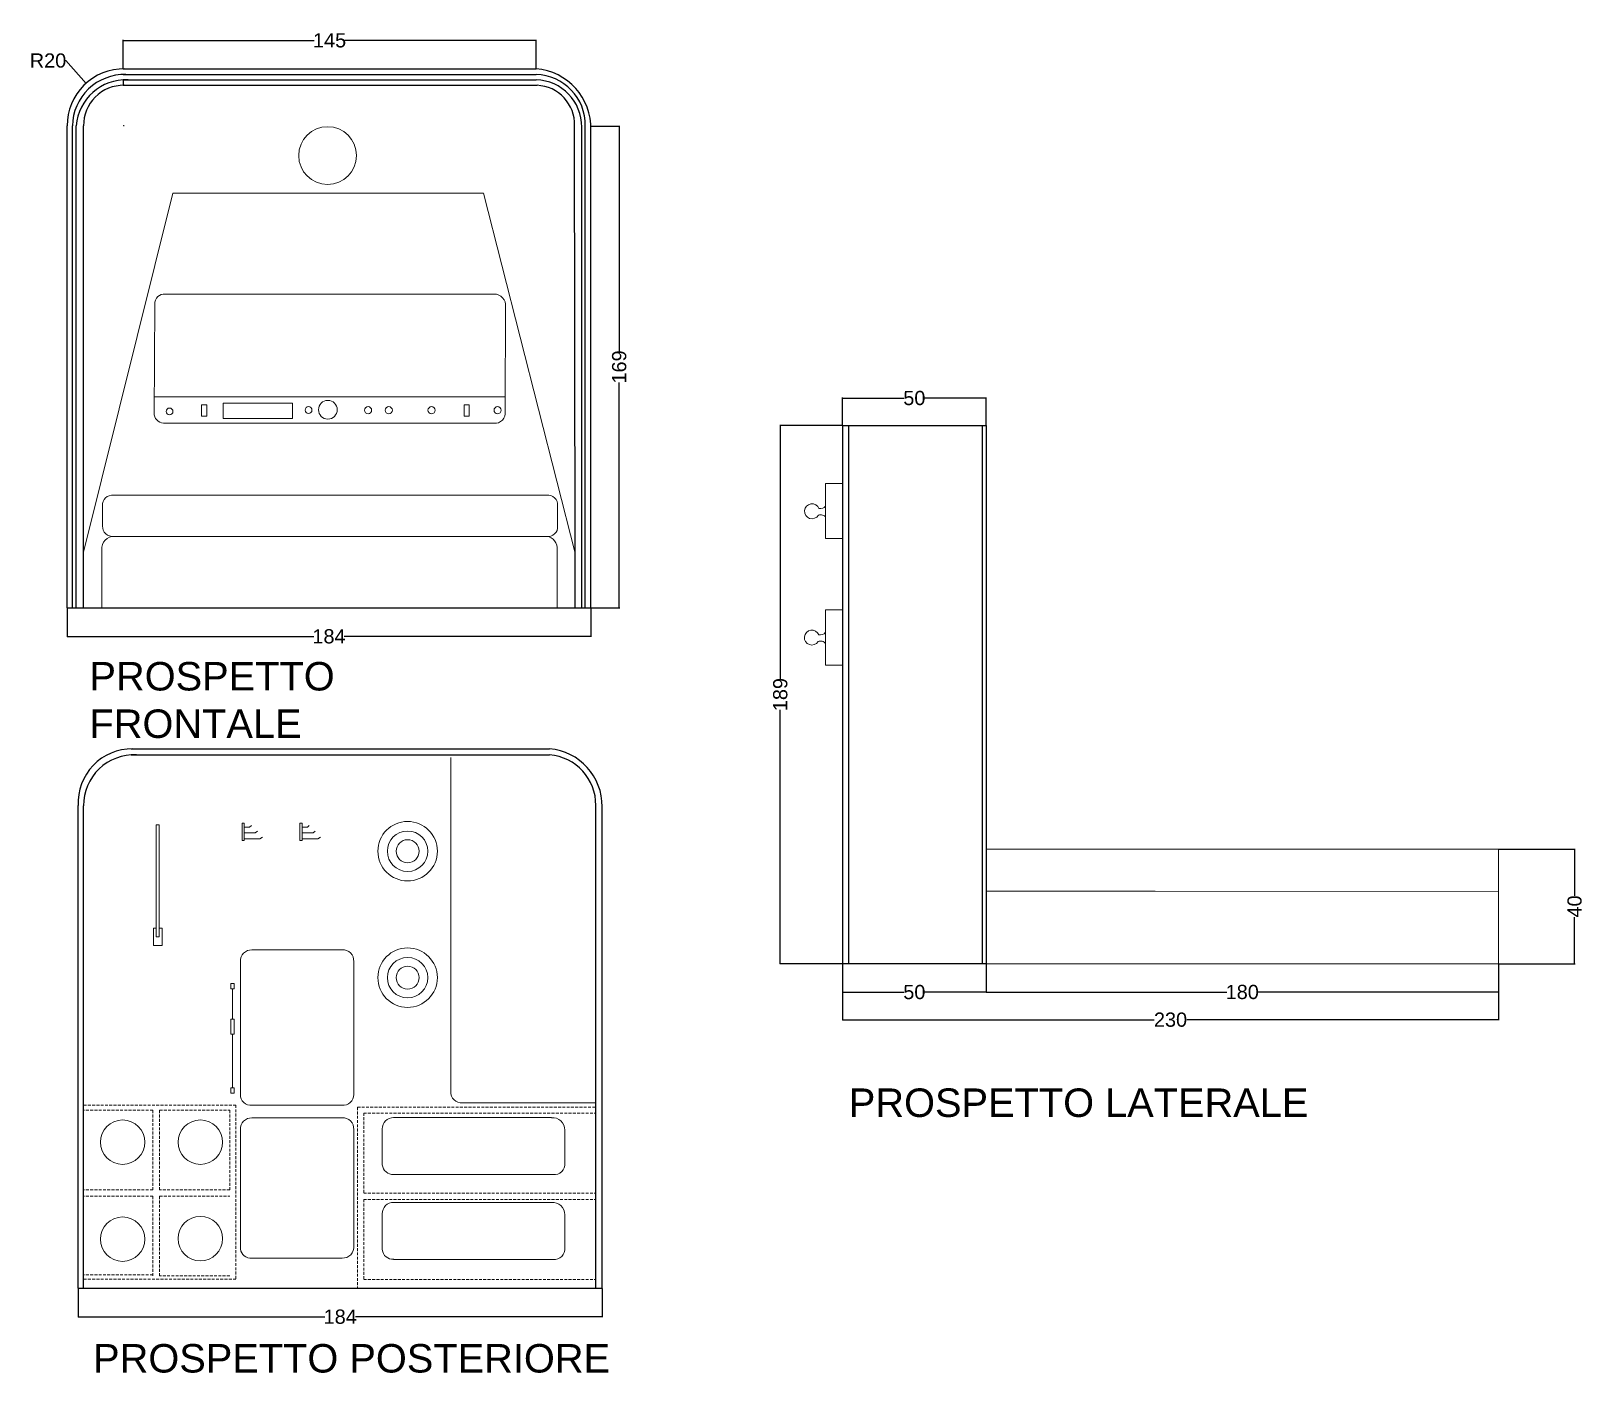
# Model space of a CAD drawing. Header units: inches. Extents: x 367 to 912, y -23 to 448.
import ezdxf

# ---------------------------------------------------------------- set-up
doc = ezdxf.new("R2010")
doc.units = ezdxf.units.IN
doc.header["$MEASUREMENT"] = 0
doc.linetypes.add('DASHEDX2', pattern=[1.5, 1, -0.5])
for name, color, linetype, lineweight in [('buchi', 211, 'Continuous', 20), ('letto', 1, 'Continuous', 20), ('luci', 2, 'Continuous', 9), ('radio', 47, 'Continuous', 9), ('struttura', 6, 'Continuous', 25), ('STRUTTURA BUCHI', 117, 'DASHEDX2', 5), ('tavolino', 161, 'Continuous', 20), ('testata interna', 5, 'Continuous', 18), ('TESTO', 205, 'Continuous', 18), ('teststa esterna', 121, 'Continuous', 5)]:
    doc.layers.add(name, color=color, linetype=linetype, lineweight=lineweight)
doc.layers.add('quote giuste', color=172, linetype='Continuous')
doc.layers.get('0').off()
doc.styles.get("Standard").update_dxf_attribs({"font": 'Arial.ttf'})
doc.dimstyles.get("Standard").update_dxf_attribs({"dimtxt": 5, "dimasz": 0.18, "dimexe": 0.18, "dimexo": 0.0625, "dimgap": 0.09, "dimtad": 0, "dimtoh": 1, "dimdec": 0, "dimzin": 0, "dimdsep": 46, "dimtxsty": 'Standard', "dimblk": 'ARCHTICK', "dimblk1": 'ARCHTICK', "dimblk2": 'ARCHTICK', "dimcen": 0.09, "dimclrd": 7, "dimadec": 0, "dimazin": 0, "dimtfac": 1, "dimtdec": 0, "dimtofl": 0, "dimtmove": 0, "dimatfit": 3, "dimfxl": 1, "dimtolj": 1, "dimtzin": 0, "dimarcsym": 0})

# ---------------------------------------------------------------- blocks, each defined once
blk = doc.blocks.new('_ArchTick')
at = {"color": 0, "linetype": 'ByBlock', "const_width": 0.15}
blk.add_lwpolyline([(-0.5, -0.5), (0.5, 0.5)], dxfattribs=at)
blk = doc.blocks.new('*D4')
at = {"layer": 'Defpoints', "color": 0, "transparency": 16777216}
for p in [(629.98, 309.56), (651.86, 309.56), (651.86, 120.5)]:
    blk.add_point(p, dxfattribs=at)
at = {"layer": 'quote giuste', "color": 0, "lineweight": -2, "transparency": 16777216}
for p, q in [((651.79, 309.56), (629.8, 309.56)), ((651.79, 120.5), (629.8, 120.5))]:
    blk.add_line(p, q, dxfattribs=at)
at = {"layer": 'quote giuste', "color": 7, "lineweight": -2, "transparency": 16777216}
for p, q in [((629.98, 309.56), (629.98, 220.44)), ((629.98, 120.5), (629.98, 209.62))]:
    blk.add_line(p, q, dxfattribs=at)
at = {"layer": 'quote giuste', "color": 7, "lineweight": -2, "transparency": 16777216, "xscale": 0.18, "yscale": 0.18, "zscale": 0.18}
for p, rotation in [((629.98, 309.56), 90), ((629.98, 120.5), 270)]:
    blk.add_blockref('_ArchTick', p, dxfattribs=dict(at, rotation=rotation))
at = {"layer": 'quote giuste', "color": 0, "transparency": 16777216, "insert": (629.98, 215.03), "char_height": 5, "attachment_point": 5, "rotation": 90}
blk.add_mtext('\\A1;189', dxfattribs=at)
blk = doc.blocks.new('*D5')
at = {"layer": 'Defpoints', "color": 0, "transparency": 16777216}
for p in [(651.86, 120.5), (702.26, 120.5), (702.26, 110.5)]:
    blk.add_point(p, dxfattribs=at)
at = {"layer": 'quote giuste', "color": 0, "lineweight": -2, "transparency": 16777216}
for p, q in [((651.86, 120.44), (651.86, 110.32)), ((702.26, 120.44), (702.26, 110.32))]:
    blk.add_line(p, q, dxfattribs=at)
at = {"layer": 'quote giuste', "color": 7, "lineweight": -2, "transparency": 16777216}
for p, q in [((651.86, 110.5), (673.39, 110.5)), ((702.26, 110.5), (680.73, 110.5))]:
    blk.add_line(p, q, dxfattribs=at)
at = {"layer": 'quote giuste', "color": 7, "lineweight": -2, "transparency": 16777216, "xscale": 0.18, "yscale": 0.18, "zscale": 0.18, "rotation": 180}
blk.add_blockref('_ArchTick', (651.86, 110.5), dxfattribs=at)
at = {"layer": 'quote giuste', "color": 7, "lineweight": -2, "transparency": 16777216, "xscale": 0.18, "yscale": 0.18, "zscale": 0.18}
blk.add_blockref('_ArchTick', (702.26, 110.5), dxfattribs=at)
at = {"layer": 'quote giuste', "color": 0, "transparency": 16777216, "insert": (677.06, 110.5), "char_height": 5, "attachment_point": 5}
blk.add_mtext('\\A1;50', dxfattribs=at)
blk = doc.blocks.new('*D6')
at = {"layer": 'Defpoints', "color": 0, "transparency": 16777216}
for p in [(702.26, 120.5), (882.26, 120.5), (882.26, 110.53)]:
    blk.add_point(p, dxfattribs=at)
at = {"layer": 'quote giuste', "color": 0, "lineweight": -2, "transparency": 16777216}
for p, q in [((702.26, 120.44), (702.26, 110.35)), ((882.26, 120.44), (882.26, 110.35))]:
    blk.add_line(p, q, dxfattribs=at)
at = {"layer": 'quote giuste', "color": 7, "lineweight": -2, "transparency": 16777216}
for p, q in [((702.26, 110.53), (786.88, 110.53)), ((882.26, 110.53), (797.63, 110.53))]:
    blk.add_line(p, q, dxfattribs=at)
at = {"layer": 'quote giuste', "color": 7, "lineweight": -2, "transparency": 16777216, "xscale": 0.18, "yscale": 0.18, "zscale": 0.18, "rotation": 180}
blk.add_blockref('_ArchTick', (702.26, 110.53), dxfattribs=at)
at = {"layer": 'quote giuste', "color": 7, "lineweight": -2, "transparency": 16777216, "xscale": 0.18, "yscale": 0.18, "zscale": 0.18}
blk.add_blockref('_ArchTick', (882.26, 110.53), dxfattribs=at)
at = {"layer": 'quote giuste', "color": 0, "transparency": 16777216, "insert": (792.26, 110.53), "char_height": 5, "attachment_point": 5}
blk.add_mtext('\\A1;180', dxfattribs=at)
blk = doc.blocks.new('*D7')
at = {"layer": 'Defpoints', "color": 0, "transparency": 16777216}
for p in [(651.86, 120.5), (882.26, 120.5), (882.26, 100.81)]:
    blk.add_point(p, dxfattribs=at)
at = {"layer": 'quote giuste', "color": 0, "lineweight": -2, "transparency": 16777216}
for p, q in [((651.86, 120.44), (651.86, 100.63)), ((882.26, 120.44), (882.26, 100.63))]:
    blk.add_line(p, q, dxfattribs=at)
at = {"layer": 'quote giuste', "color": 7, "lineweight": -2, "transparency": 16777216}
for p, q in [((651.86, 100.81), (761.37, 100.81)), ((882.26, 100.81), (772.74, 100.81))]:
    blk.add_line(p, q, dxfattribs=at)
at = {"layer": 'quote giuste', "color": 7, "lineweight": -2, "transparency": 16777216, "xscale": 0.18, "yscale": 0.18, "zscale": 0.18, "rotation": 180}
blk.add_blockref('_ArchTick', (651.86, 100.81), dxfattribs=at)
at = {"layer": 'quote giuste', "color": 7, "lineweight": -2, "transparency": 16777216, "xscale": 0.18, "yscale": 0.18, "zscale": 0.18}
blk.add_blockref('_ArchTick', (882.26, 100.81), dxfattribs=at)
at = {"layer": 'quote giuste', "color": 0, "transparency": 16777216, "insert": (767.06, 100.81), "char_height": 5, "attachment_point": 5}
blk.add_mtext('\\A1;230', dxfattribs=at)
blk = doc.blocks.new('*D8')
at = {"layer": 'Defpoints', "color": 0, "transparency": 16777216}
for p in [(702.26, 319.19), (651.86, 309.56), (702.26, 309.56)]:
    blk.add_point(p, dxfattribs=at)
at = {"layer": 'quote giuste', "color": 0, "lineweight": -2, "transparency": 16777216}
for p, q in [((651.86, 309.62), (651.86, 319.37)), ((702.26, 309.62), (702.26, 319.37))]:
    blk.add_line(p, q, dxfattribs=at)
at = {"layer": 'quote giuste', "color": 7, "lineweight": -2, "transparency": 16777216}
for p, q in [((651.86, 319.19), (673.39, 319.19)), ((702.26, 319.19), (680.73, 319.19))]:
    blk.add_line(p, q, dxfattribs=at)
at = {"layer": 'quote giuste', "color": 7, "lineweight": -2, "transparency": 16777216, "xscale": 0.18, "yscale": 0.18, "zscale": 0.18, "rotation": 180}
blk.add_blockref('_ArchTick', (651.86, 319.19), dxfattribs=at)
at = {"layer": 'quote giuste', "color": 7, "lineweight": -2, "transparency": 16777216, "xscale": 0.18, "yscale": 0.18, "zscale": 0.18}
blk.add_blockref('_ArchTick', (702.26, 319.19), dxfattribs=at)
at = {"layer": 'quote giuste', "color": 0, "transparency": 16777216, "insert": (677.06, 319.19), "char_height": 5, "attachment_point": 5}
blk.add_mtext('\\A1;50', dxfattribs=at)
blk = doc.blocks.new('*D9')
at = {"layer": 'Defpoints', "color": 0, "transparency": 16777216}
for p in [(379.42, 245.47), (563.42, 245.47), (563.42, 235.47)]:
    blk.add_point(p, dxfattribs=at)
at = {"layer": 'quote giuste', "color": 0, "lineweight": -2, "transparency": 16777216}
for p, q in [((379.42, 245.41), (379.42, 235.29)), ((563.42, 245.41), (563.42, 235.29))]:
    blk.add_line(p, q, dxfattribs=at)
at = {"layer": 'quote giuste', "color": 7, "lineweight": -2, "transparency": 16777216}
for p, q in [((379.42, 235.47), (466.04, 235.47)), ((563.42, 235.47), (476.79, 235.47))]:
    blk.add_line(p, q, dxfattribs=at)
at = {"layer": 'quote giuste', "color": 7, "lineweight": -2, "transparency": 16777216, "xscale": 0.18, "yscale": 0.18, "zscale": 0.18, "rotation": 180}
blk.add_blockref('_ArchTick', (379.42, 235.47), dxfattribs=at)
at = {"layer": 'quote giuste', "color": 7, "lineweight": -2, "transparency": 16777216, "xscale": 0.18, "yscale": 0.18, "zscale": 0.18}
blk.add_blockref('_ArchTick', (563.42, 235.47), dxfattribs=at)
at = {"layer": 'quote giuste', "color": 0, "transparency": 16777216, "insert": (471.42, 235.47), "char_height": 5, "attachment_point": 5}
blk.add_mtext('\\A1;184', dxfattribs=at)
blk = doc.blocks.new('*D10')
at = {"layer": 'Defpoints', "color": 0, "transparency": 16777216}
for p in [(383.34, 6.46), (567.39, 6.46), (567.39, -3.54)]:
    blk.add_point(p, dxfattribs=at)
at = {"layer": 'quote giuste', "color": 0, "lineweight": -2, "transparency": 16777216}
for p, q in [((383.34, 6.4), (383.34, -3.72)), ((567.39, 6.4), (567.39, -3.72))]:
    blk.add_line(p, q, dxfattribs=at)
at = {"layer": 'quote giuste', "color": 7, "lineweight": -2, "transparency": 16777216}
for p, q in [((383.34, -3.54), (469.99, -3.54)), ((567.39, -3.54), (480.74, -3.54))]:
    blk.add_line(p, q, dxfattribs=at)
at = {"layer": 'quote giuste', "color": 7, "lineweight": -2, "transparency": 16777216, "xscale": 0.18, "yscale": 0.18, "zscale": 0.18, "rotation": 180}
blk.add_blockref('_ArchTick', (383.34, -3.54), dxfattribs=at)
at = {"layer": 'quote giuste', "color": 7, "lineweight": -2, "transparency": 16777216, "xscale": 0.18, "yscale": 0.18, "zscale": 0.18}
blk.add_blockref('_ArchTick', (567.39, -3.54), dxfattribs=at)
at = {"layer": 'quote giuste', "color": 0, "transparency": 16777216, "insert": (475.36, -3.54), "char_height": 5, "attachment_point": 5}
blk.add_mtext('\\A1;184', dxfattribs=at)
blk = doc.blocks.new('*D11')
at = {"layer": 'Defpoints', "color": 0, "transparency": 16777216}
for p in [(563.42, 414.76), (563.42, 245.47), (573.39, 245.47)]:
    blk.add_point(p, dxfattribs=at)
at = {"layer": 'quote giuste', "color": 0, "lineweight": -2, "transparency": 16777216}
for p, q in [((563.48, 414.76), (573.57, 414.76)), ((563.48, 245.47), (573.57, 245.47))]:
    blk.add_line(p, q, dxfattribs=at)
at = {"layer": 'quote giuste', "color": 7, "lineweight": -2, "transparency": 16777216}
for p, q in [((573.39, 414.76), (573.39, 335.53)), ((573.39, 245.47), (573.39, 324.71))]:
    blk.add_line(p, q, dxfattribs=at)
at = {"layer": 'quote giuste', "color": 7, "lineweight": -2, "transparency": 16777216, "xscale": 0.18, "yscale": 0.18, "zscale": 0.18}
for p, rotation in [((573.39, 414.76), 90), ((573.39, 245.47), 270)]:
    blk.add_blockref('_ArchTick', p, dxfattribs=dict(at, rotation=rotation))
at = {"layer": 'quote giuste', "color": 0, "transparency": 16777216, "insert": (573.39, 330.12), "char_height": 5, "attachment_point": 5, "rotation": 90}
blk.add_mtext('\\A1;169', dxfattribs=at)
blk = doc.blocks.new('*D12')
at = {"layer": 'Defpoints', "color": 0, "transparency": 16777216}
for p in [(399.1, 444.84), (399.1, 434.84), (544.15, 434.84)]:
    blk.add_point(p, dxfattribs=at)
at = {"layer": 'quote giuste', "color": 0, "lineweight": -2, "transparency": 16777216}
for p, q in [((399.1, 434.91), (399.1, 445.02)), ((544.15, 434.91), (544.15, 445.02))]:
    blk.add_line(p, q, dxfattribs=at)
at = {"layer": 'quote giuste', "color": 7, "lineweight": -2, "transparency": 16777216}
for p, q in [((399.1, 444.84), (466.21, 444.84)), ((544.15, 444.84), (477.03, 444.84))]:
    blk.add_line(p, q, dxfattribs=at)
at = {"layer": 'quote giuste', "color": 7, "lineweight": -2, "transparency": 16777216, "xscale": 0.18, "yscale": 0.18, "zscale": 0.18, "rotation": 180}
blk.add_blockref('_ArchTick', (399.1, 444.84), dxfattribs=at)
at = {"layer": 'quote giuste', "color": 7, "lineweight": -2, "transparency": 16777216, "xscale": 0.18, "yscale": 0.18, "zscale": 0.18}
blk.add_blockref('_ArchTick', (544.15, 444.84), dxfattribs=at)
at = {"layer": 'quote giuste', "color": 0, "transparency": 16777216, "insert": (471.62, 444.84), "char_height": 5, "attachment_point": 5}
blk.add_mtext('\\A1;145', dxfattribs=at)
blk = doc.blocks.new('*D13')
at = {"layer": 'Defpoints', "color": 0, "transparency": 16777216}
for p in [(386.07, 429.76), (399.37, 414.89)]:
    blk.add_point(p, dxfattribs=at)
at = {"layer": 'quote giuste', "color": 7, "lineweight": -2, "transparency": 16777216}
for p, q in [((378.76, 437.74), (378.94, 437.74)), ((378.94, 437.74), (386.07, 429.76))]:
    blk.add_line(p, q, dxfattribs=at)
at = {"layer": 'quote giuste', "color": 0, "lineweight": -2, "transparency": 16777216}
for p, q in [((399.28, 414.89), (399.46, 414.89)), ((399.37, 414.8), (399.37, 414.98))]:
    blk.add_line(p, q, dxfattribs=at)
at = {"layer": 'quote giuste', "color": 7, "lineweight": -2, "transparency": 16777216, "xscale": 0.18, "yscale": 0.18, "zscale": 0.18, "rotation": 311.8055252044301}
blk.add_blockref('_ArchTick', (386.07, 429.76), dxfattribs=at)
at = {"layer": 'quote giuste', "color": 0, "transparency": 16777216, "insert": (372.7, 437.74), "char_height": 5, "attachment_point": 5}
blk.add_mtext('\\A1;R20', dxfattribs=at)
blk = doc.blocks.new('*D14')
at = {"layer": 'Defpoints', "color": 0, "transparency": 16777216}
for p in [(882.26, 160.7), (882.26, 120.5), (909.03, 120.5)]:
    blk.add_point(p, dxfattribs=at)
at = {"layer": 'quote giuste', "color": 0, "lineweight": -2, "transparency": 16777216}
for p, q in [((882.32, 160.7), (909.21, 160.7)), ((882.32, 120.5), (909.21, 120.5))]:
    blk.add_line(p, q, dxfattribs=at)
at = {"layer": 'quote giuste', "color": 7, "lineweight": -2, "transparency": 16777216}
for p, q in [((909.03, 160.7), (909.03, 144.38)), ((909.03, 120.5), (909.03, 136.83))]:
    blk.add_line(p, q, dxfattribs=at)
at = {"layer": 'quote giuste', "color": 7, "lineweight": -2, "transparency": 16777216, "xscale": 0.18, "yscale": 0.18, "zscale": 0.18}
for p, rotation in [((909.03, 160.7), 90), ((909.03, 120.5), 270)]:
    blk.add_blockref('_ArchTick', p, dxfattribs=dict(at, rotation=rotation))
at = {"layer": 'quote giuste', "color": 0, "transparency": 16777216, "insert": (909.03, 140.6), "char_height": 5, "attachment_point": 5, "rotation": 90}
blk.add_mtext('\\A1;40', dxfattribs=at)

msp = doc.modelspace()

# ---------------------------------------------------------------- linework, layer by layer
at = {"layer": 'buchi'}
for p, q in [((494.14, 66.41), (549.58, 66.41)), ((490.15, 62.43), (490.15, 49.83)), ((554.24, 62.04), (554.24, 50.46)), ((494.14, 46.42), (550.17, 46.42)), ((494.14, 36.62), (549.58, 36.62)), ((490.15, 32.64), (490.15, 20.04)), ((554.24, 32.25), (554.24, 20.67)), ((494.14, 16.63), (550.17, 16.63))]:
    msp.add_line(p, q, dxfattribs=at)
for centre in [(398.92, 57.8), (426.23, 57.8), (398.92, 23.72), (426.23, 23.92)]:
    msp.add_circle(centre, 7.8, dxfattribs=at)
for centre, radius, start, end in [((493.96, 62.6), 3.81, 87.2791, 182.5621), ((549.98, 62.16), 4.26, 358.2732, 95.5041), ((493.89, 50.17), 3.75, 185.1672, 273.8437), ((550.64, 50.02), 3.63, 262.5487, 6.9825), ((493.96, 32.81), 3.81, 87.2791, 182.5621), ((549.98, 32.38), 4.26, 358.2732, 95.5041), ((493.89, 20.38), 3.75, 185.1672, 273.8437), ((550.64, 20.23), 3.63, 262.5487, 6.9825)]:
    msp.add_arc(centre, radius, start, end, dxfattribs=at)
at = {"layer": 'letto'}
for p, q in [((395.72, 285.08), (547.89, 285.08)), ((391.87, 281.37), (391.87, 274.21)), ((551.74, 281.37), (551.74, 274.21)), ((395.72, 270.61), (547.89, 270.61)), ((702.26, 160.7), (761.66, 160.7)), ((702.26, 160.7), (882.26, 160.7)), ((882.26, 160.7), (882.26, 120.5)), ((761.66, 145.92), (702.26, 145.92)), ((702.26, 145.92), (882.26, 145.77)), ((702.26, 120.5), (761.66, 120.5)), ((702.26, 120.5), (882.26, 120.5))]:
    msp.add_line(p, q, dxfattribs=at)
for points in [[(391.58, 265.89), (391.58, 245.47)], [(551.54, 265.89), (551.54, 245.47)]]:
    msp.add_lwpolyline(points, dxfattribs=at)
for centre, radius, start, end in [((395.35, 281.6), 3.49, 83.97, 183.8899), ((548.29, 281.64), 3.46, 355.4285, 96.637), ((395.36, 274.09), 3.49, 177.9797, 275.9432), ((548.42, 273.9), 3.33, 260.8232, 5.3283), ((395.91, 266.27), 4.34, 87.4468, 185.0487), ((547.32, 266.39), 4.26, 353.213, 82.2678)]:
    msp.add_arc(centre, radius, start, end, dxfattribs=at)
at = {"layer": 'luci'}
for p, q in [((645.87, 289.24), (651.86, 289.24)), ((645.87, 289.24), (645.87, 269.84)), ((645.87, 269.84), (651.86, 269.84)), ((645.8, 244.78), (645.8, 225.37)), ((645.87, 244.78), (651.86, 244.78)), ((645.87, 225.37), (651.86, 225.37))]:
    msp.add_line(p, q, dxfattribs=at)
for centre, radius in [((499.04, 160), 10.45), ((499.04, 160), 7.1), ((499.04, 160), 4.03), ((499.04, 115.59), 10.45), ((499.04, 115.59), 7.1), ((499.04, 115.59), 4.03)]:
    msp.add_circle(centre, radius, dxfattribs=at)
for centre in [(641.13, 279.42), (641.04, 235.05)]:
    msp.add_arc(centre, 2.62, 21.7575, 327.7237, dxfattribs=at)
for centre, major_axis, ratio, start_param, end_param in [((644.21, 276.83), (1.8, 0), 0.75565, 6.676201, 8.359773), ((643.92, 282.07), (2.28, 0), 0.745106, 4.550887, 5.73562), ((643.84, 237.69), (2.28, 0), 0.745106, 4.550887, 5.73562), ((644.12, 232.46), (1.8, 0), 0.75565, 6.676201, 8.359773)]:
    msp.add_ellipse(centre, major_axis=major_axis, ratio=ratio, start_param=start_param, end_param=end_param, dxfattribs=at)
at = {"layer": 'radio'}
for p, q in [((413.94, 355.71), (529.39, 355.71)), ((410.22, 352.19), (410.05, 313.34)), ((533.42, 352.19), (533.26, 314.45)), ((410.08, 319.64), (533.28, 319.64)), ((426.67, 316.77), (428.51, 316.77)), ((426.67, 316.77), (426.67, 312.83)), ((428.51, 316.77), (428.51, 312.83)), ((434.2, 317.44), (458.64, 317.44)), ((434.2, 311.98), (434.2, 317.44)), ((458.64, 317.44), (458.64, 311.98)), ((518.86, 316.77), (520.7, 316.77)), ((518.86, 316.77), (518.86, 312.83)), ((520.7, 316.77), (520.7, 312.83)), ((428.51, 312.83), (426.67, 312.83)), ((458.64, 311.98), (434.2, 311.98)), ((520.7, 312.83), (518.86, 312.83)), ((413.94, 310.35), (529.39, 310.35))]:
    msp.add_line(p, q, dxfattribs=at)
for centre, radius in [((471.03, 315.1), 3.29), ((415.42, 314.5), 1.19), ((464.25, 314.99), 1.19), ((485.16, 314.93), 1.25), ((492.43, 314.93), 1.25), ((507.45, 314.93), 1.25), ((530.64, 314.93), 1.25)]:
    msp.add_circle(centre, radius, dxfattribs=at)
for centre, radius, start, end in [((413.55, 352.4), 3.34, 83.2519, 183.5321), ((529.49, 351.76), 3.96, 353.2229, 91.4346), ((413.54, 313.85), 3.53, 188.3581, 276.4857), ((529.77, 313.87), 3.54, 263.9392, 9.5645)]:
    msp.add_arc(centre, radius, start, end, dxfattribs=at)
at = {"layer": 'struttura'}
for p, q in [((399.1, 434.84), (544.15, 434.84)), ((399.1, 432.86), (544.17, 432.86)), ((399.1, 430.95), (544.18, 430.95)), ((399.1, 430.95), (399.1, 429.07)), ((399.1, 429.07), (544.5, 429.07)), ((379.42, 245.47), (379.42, 414.85)), ((381.28, 245.47), (381.28, 414.87)), ((382.63, 245.47), (382.63, 414.81)), ((385.22, 265.08), (385.22, 414.82)), ((557.87, 264.74), (557.7, 414.85)), ((560.2, 245.47), (560.2, 414.84)), ((561.45, 245.47), (561.45, 414.82)), ((563.42, 245.47), (563.42, 414.76)), ((651.86, 309.56), (702.26, 309.56)), ((651.86, 309.56), (651.86, 120.5)), ((653.92, 309.56), (653.92, 120.5)), ((700.91, 309.56), (700.91, 120.5)), ((702.26, 309.56), (702.26, 120.5)), ((385.22, 245.47), (385.22, 265.08)), ((557.87, 245.47), (557.87, 264.74)), ((379.42, 245.47), (381.28, 245.47)), ((381.28, 245.47), (382.63, 245.47)), ((382.63, 245.47), (385.22, 245.47)), ((385.22, 245.47), (557.07, 245.47)), ((557.07, 245.47), (557.87, 245.47)), ((557.87, 245.47), (560.2, 245.47)), ((560.2, 245.47), (561.45, 245.47)), ((561.45, 245.47), (563.42, 245.47)), ((401.91, 195.97), (548.88, 195.97)), ((401.91, 193.82), (548.88, 193.82)), ((383.34, 6.46), (383.34, 176.02)), ((385.22, 6.46), (385.22, 175.99)), ((385.22, 6.46), (385.22, 175.99)), ((565.14, 6.46), (565.14, 176.04)), ((567.39, 6.46), (567.39, 176.05)), ((702.26, 120.5), (638.08, 120.5)), ((383.34, 6.46), (385.22, 6.46)), ((385.22, 6.46), (565.14, 6.46)), ((565.14, 6.46), (567.39, 6.46))]:
    msp.add_line(p, q, dxfattribs=at)
for centre, radius, start, end in [((399.37, 414.89), 19.96, 89.2001, 180.1122), ((399.59, 414.55), 18.31, 88.4596, 179.0177), ((542.61, 414.08), 20.82, 358.1193, 85.7618), ((543.74, 415.15), 17.72, 358.9365, 88.6001), ((399.96, 413.59), 17.38, 87.1462, 175.9805), ((399.26, 415.03), 14.04, 89.3097, 180.8376), ((543.85, 414.6), 16.35, 359.1484, 88.8609), ((543.92, 415.3), 13.78, 358.1197, 87.6005), ((402.18, 177.1), 18.87, 89.1839, 183.2583), ((402.85, 176.21), 17.63, 86.9253, 180.7114), ((547.19, 175.83), 20.21, 359.3693, 85.208), ((547.61, 176.33), 17.54, 359.0473, 85.8548)]:
    msp.add_arc(centre, radius, start, end, dxfattribs=at)
at = {"layer": 'STRUTTURA BUCHI'}
for p, q in [((438.74, 70.82), (385.22, 70.82)), ((409.54, 68.99), (385.22, 68.99)), ((409.54, 68.99), (409.54, 41.07)), ((411.91, 68.99), (436.56, 68.99)), ((411.91, 68.99), (411.91, 41.07)), ((436.56, 68.99), (436.56, 41.07)), ((438.74, 70.82), (438.74, 9.61)), ((481.44, 70.06), (565.14, 70.06)), ((481.44, 70.06), (481.44, 6.46)), ((483.62, 68.02), (565.14, 68.02)), ((483.62, 68.02), (483.62, 39.91)), ((409.54, 41.07), (385.22, 41.07)), ((409.54, 38.79), (385.22, 38.79)), ((409.54, 38.79), (409.54, 10.87)), ((409.54, 38.79), (409.54, 11.15)), ((436.56, 41.07), (411.91, 41.07)), ((411.91, 38.79), (436.56, 38.79)), ((411.91, 38.79), (411.91, 10.87)), ((483.62, 39.91), (565.14, 39.91)), ((483.62, 37.7), (565.14, 37.7)), ((483.62, 37.7), (483.62, 9.59)), ((409.54, 11.15), (385.22, 11.15)), ((438.74, 9.61), (385.22, 9.61)), ((436.56, 10.87), (411.91, 10.87)), ((483.62, 9.59), (565.14, 9.59))]:
    msp.add_line(p, q, dxfattribs=at)
at = {"layer": 'tavolino'}
for p, q in [((440.32, 121.28), (440.32, 74.51)), ((444.34, 125.36), (476.01, 125.36)), ((480.11, 121.28), (480.11, 74.51)), ((436.98, 113.52), (438.05, 113.52)), ((436.98, 113.52), (436.98, 111.69)), ((438.05, 111.69), (436.98, 111.69)), ((437.52, 111.69), (437.52, 101.01)), ((438.05, 113.52), (438.05, 111.69)), ((436.98, 101.01), (438.05, 101.01)), ((436.98, 101.01), (436.98, 95.77)), ((438.05, 101.01), (438.05, 95.77)), ((436.98, 95.77), (438.05, 95.77)), ((437.52, 95.77), (437.52, 76.87)), ((436.98, 76.88), (438.05, 76.88)), ((436.98, 76.88), (436.98, 75.04)), ((438.05, 76.88), (438.05, 75.04)), ((438.05, 75.04), (436.98, 75.04)), ((444.34, 70.78), (476.01, 70.78)), ((444.34, 66.33), (476.01, 66.33)), ((440.32, 62.26), (440.32, 20.27)), ((480.11, 62.26), (480.11, 21.34)), ((444.34, 17.06), (476.01, 17.06))]:
    msp.add_line(p, q, dxfattribs=at)
for centre, radius, start, end in [((444.2, 121.47), 3.89, 88.0092, 182.8355), ((476.33, 121.58), 3.79, 355.4769, 94.8062), ((443.96, 74.39), 3.64, 178.1854, 275.9771), ((476.41, 74.45), 3.7, 263.8493, 0.8642), ((444.2, 62.45), 3.89, 88.0092, 182.8355), ((476.33, 62.56), 3.79, 355.4769, 94.8062), ((443.98, 20.73), 3.69, 187.1028, 275.5661), ((476.23, 20.95), 3.89, 266.7393, 5.8196)]:
    msp.add_arc(centre, radius, start, end, dxfattribs=at)
for p in [(436.98, 111.69), (436.98, 75.04)]:
    msp.add_point(p, dxfattribs=at)
at = {"layer": 'testata interna'}
for p, q in [((385.22, 265.08), (416.52, 391.22)), ((416.52, 391.22), (525.72, 391.22)), ((525.72, 391.22), (557.87, 264.74)), ((413.94, 355.71), (529.39, 355.71)), ((413.94, 355.71), (529.39, 355.71))]:
    msp.add_line(p, q, dxfattribs=at)
msp.add_circle((470.93, 404.39), 10.14, dxfattribs=at)
at = {"layer": 'teststa esterna'}
for p, q in [((514.22, 192.98), (514.22, 75.52)), ((410.67, 169.3), (411.72, 169.3)), ((410.67, 129.93), (410.67, 169.3)), ((411.72, 169.3), (411.72, 129.93)), ((440.87, 169.85), (441.63, 169.85)), ((440.87, 163.73), (440.87, 169.85)), ((441.63, 169.85), (441.63, 163.73)), ((461.23, 169.85), (461.99, 169.85)), ((461.23, 163.73), (461.23, 169.85)), ((461.99, 169.85), (461.99, 163.73)), ((441.63, 163.73), (440.87, 163.73)), ((441.63, 166.42), (445.52, 166.42)), ((441.63, 164.37), (447.12, 164.37)), ((443.52, 168.46), (444.15, 169)), ((445.52, 166.42), (446.25, 167.1)), ((447.12, 164.37), (448.05, 164.96)), ((461.99, 163.73), (461.23, 163.73)), ((461.99, 166.42), (465.88, 166.42)), ((461.99, 164.37), (467.49, 164.37)), ((463.88, 168.46), (464.51, 169)), ((465.88, 166.42), (466.61, 167.1)), ((467.49, 164.37), (468.41, 164.96)), ((409.77, 126.86), (409.77, 133.02)), ((409.77, 133.02), (410.67, 133.02)), ((411.72, 133.02), (412.78, 133.02)), ((412.78, 133.02), (412.78, 126.86)), ((409.77, 126.86), (412.78, 126.86)), ((409.77, 126.86), (412.78, 126.86)), ((411.72, 129.93), (410.67, 129.93)), ((518.27, 71.65), (565.14, 71.65))]:
    msp.add_line(p, q, dxfattribs=at)
for points in [[(441.63, 168.46), (443.52, 168.46)], [(461.99, 168.46), (463.88, 168.46)]]:
    msp.add_lwpolyline(points, dxfattribs=at)
msp.add_arc((517.93, 75.36), 3.72, 177.4472, 275.1426, dxfattribs=at)

# ---------------------------------------------------------------- texts
at = {"layer": 'TESTO', "char_height": 10, "attachment_point": 1}
for s, width, insert in [('PROSPETTO FRONTALE ', 105.3193, (387.27, 226.47)), ('PROSPETTO LATERALE', 271.0758, (654.05, 76.66)), ('PROSPETTO POSTERIORE ', 193.9886, (388.55, -13.13))]:
    msp.add_mtext_dynamic_manual_height_columns(s, width=width, gutter_width=1, heights=[0], dxfattribs=dict(at, insert=insert))

# ---------------------------------------------------------------- dimensions: what is measured, and where the dimension line sits
at = {"layer": 'quote giuste'}
for base, p1, p2, picture, middle in [((399.1, 444.84), (544.15, 434.84), (399.1, 434.84), '*D12', (471.62, 444.84)), ((702.26, 319.19), (651.86, 309.56), (702.26, 309.56), '*D8', (677.06, 319.19)), ((563.42, 235.47), (379.42, 245.47), (563.42, 245.47), '*D9', (471.42, 235.47)), ((702.26, 110.5), (651.86, 120.5), (702.26, 120.5), '*D5', (677.06, 110.5)), ((882.26, 100.81), (651.86, 120.5), (882.26, 120.5), '*D7', (767.06, 100.81)), ((882.26, 110.53), (702.26, 120.5), (882.26, 120.5), '*D6', (792.26, 110.53)), ((567.39, -3.54), (383.34, 6.46), (567.39, 6.46), '*D10', (475.36, -3.54))]:
    dim = msp.add_linear_dim(base=base, p1=p1, p2=p2, dimstyle='Standard', dxfattribs=at)
    dim.commit()
    dim.dimension.update_dxf_attribs({"geometry": picture, "text_midpoint": middle})
dim = msp.add_radius_dim(center=(399.37, 414.89), mpoint=(386.07, 429.76), dimstyle='Standard', dxfattribs=at)
dim.commit()
dim.dimension.update_dxf_attribs({"geometry": '*D13', "text_midpoint": (372.7, 437.74), "dimtype": 164})
for base, p1, p2, picture, middle in [((573.39, 245.47), (563.42, 414.76), (563.42, 245.47), '*D11', (573.39, 330.12)), ((629.98, 309.56), (651.86, 120.5), (651.86, 309.56), '*D4', (629.98, 215.03)), ((909.03, 120.5), (882.26, 160.7), (882.26, 120.5), '*D14', (909.03, 140.6))]:
    dim = msp.add_linear_dim(base=base, p1=p1, p2=p2, angle=90, dimstyle='Standard', dxfattribs=at)
    dim.commit()
    dim.dimension.update_dxf_attribs({"geometry": picture, "text_midpoint": middle})

doc.saveas('drawing.dxf')
